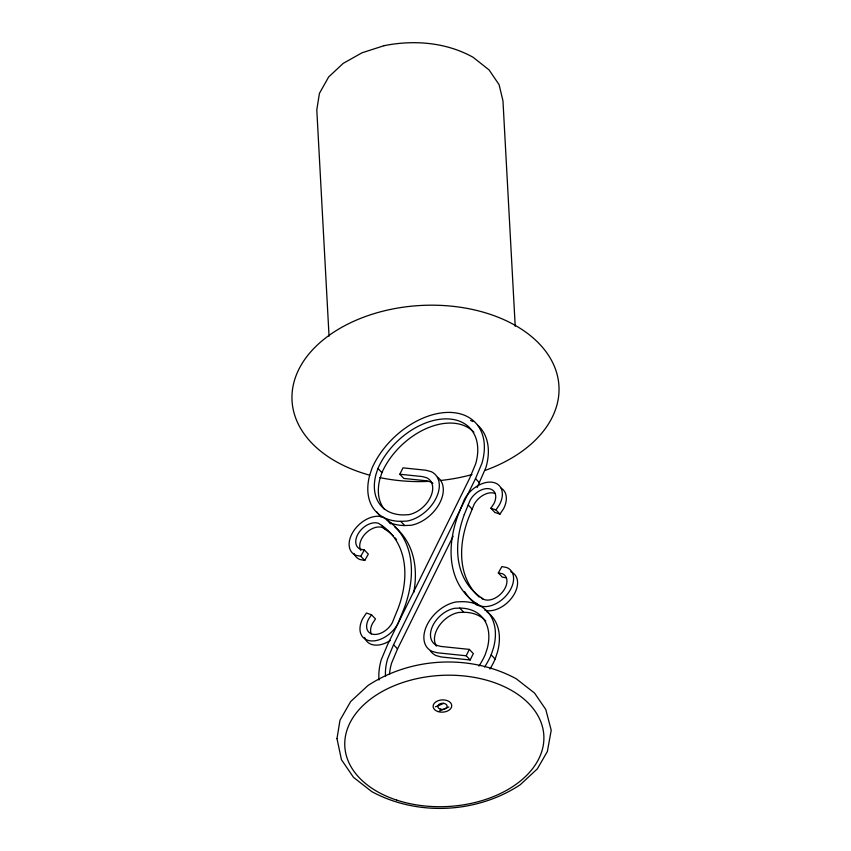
<?xml version="1.0" encoding="UTF-8"?>
<svg xmlns="http://www.w3.org/2000/svg" width="851" height="851" viewBox="0 0 851 851"><rect width="100%" height="100%" fill="white"/><g stroke="black" fill="none" stroke-linecap="round" stroke-linejoin="round"><path stroke-width="1.28" d="M379.025 680.013A69.133 45.358 -43.5 0 1 381.259 659.727L387.684 644.388L469.646 478.273L475.603 464.061A61.41 40.295 -43.5 0 0 444.094 418.915A61.41 40.295 -43.5 0 0 377.95 468.444L376.004 474.347A56.772 37.253 -43.5 0 0 403.417 514.919L408.427 514.717A22.966 15.073 -43.5 0 0 430.298 497.558A22.966 15.073 -43.5 0 0 426.67 477.751L422.373 476.581L399.821 474.241L402.98 467.848L425.894 470.231L431.244 471.677A30.7 20.147 -43.5 0 1 436.084 498.165A30.7 20.147 -43.5 0 1 406.863 521.099L400.715 521.344A64.421 42.273 -43.5 0 1 369.674 475.284L372.015 468.156A69.133 45.358 -43.5 0 1 446.488 412.448A69.133 45.358 -43.5 0 1 481.932 463.284L475.507 478.624L393.556 644.739L387.588 658.951A61.41 40.295 -43.5 0 0 385.524 676.183M473.858 432.212A61.41 40.295 -43.5 0 0 426.372 428.51A61.41 40.295 -43.5 0 0 381.939 472.635L379.993 478.549A56.772 37.253 -43.5 0 0 384.556 509.441M484.591 667.046A69.133 45.358 -43.5 0 0 491.187 654.866L493.527 647.728A64.431 42.284 -43.5 0 0 479.858 605.742L475.996 603.199A123.257 80.877 -43.5 0 1 458.157 514.887L464.444 499.356A23.956 15.722 -43.5 0 1 492.357 482.251A23.956 15.722 -43.5 0 1 499.622 504.441L495.952 509.951L490.857 508.238L493.888 503.696A16.19 10.627 -43.5 0 0 488.974 488.697A16.19 10.627 -43.5 0 0 470.092 500.26L464.263 514.632M489.942 669.056A69.133 45.358 -43.5 0 0 495.165 659.057L497.516 651.919A64.431 42.284 -43.5 0 0 486.687 611.678M479.177 597.083A115.662 75.899 -43.5 0 1 468.241 518.823L474.081 504.452A16.19 10.627 -43.5 0 1 495.261 493.537M453.147 536.215L397.534 648.93L391.577 663.142A61.41 40.295 -43.5 0 0 389.513 674.247M477.145 487.559L485.932 467.476A69.133 45.358 -43.5 0 0 477.794 425.277M479.858 605.742A64.346 42.22 -43.5 0 0 462.476 601.668L456.338 601.912A30.7 20.147 -43.5 0 0 427.106 624.847A30.7 20.147 -43.5 0 0 431.946 651.334L437.297 652.781L466.188 655.781L469.337 649.398L473.326 653.589L470.167 659.982L441.275 656.972L435.935 655.525A30.7 20.147 -43.5 0 1 430.351 650.728M506.334 577.893L502.292 577.116L498.314 572.925L501.867 566.596L506.77 567.532A23.956 15.722 -43.5 0 1 508.547 592.658A23.956 15.722 -43.5 0 1 479.858 605.742M390.726 523.908L386.748 519.716L382.897 517.153A23.956 15.722 -43.5 0 0 354.207 530.152A23.956 15.722 -43.5 0 0 355.878 555.32L360.771 556.277L364.345 549.948L368.323 554.15L364.749 560.469L359.856 559.511A23.956 15.722 -43.5 0 1 353.952 553.427M490.857 508.238L494.846 512.43L499.941 514.153L503.611 508.643A23.956 15.722 -43.5 0 0 501.239 488.187M371.217 633.974A16.19 10.627 -43.5 0 1 372.461 623.496L375.504 618.964L371.515 614.773L368.483 619.305A16.19 10.627 -43.5 0 0 373.323 634.346A16.19 10.627 -43.5 0 0 392.215 622.836L398.098 608.476A115.662 75.899 -43.5 0 0 381.642 525.407L378.578 523.365A16.19 10.627 -43.5 0 0 359.186 532.152A16.19 10.627 -43.5 0 0 360.313 549.161L364.345 549.948M384.088 45.688L362.079 52.762L343.144 63.41L328.667 76.962L319.423 93.376L316.795 109.885L329.05 336.177M383.971 45.699C413.905 39.699 446.073 42.252 473.071 57.262L489.059 69.91L499.08 84.643L502.962 100.822L515.217 326.273M389.354 522.461A64.421 42.273 -43.5 0 0 404.704 525.546L410.842 525.301A30.7 20.147 -43.5 0 0 439.201 504.026A30.7 20.147 -43.5 0 0 437.542 477.241M485.815 621.049A56.772 37.253 -43.5 0 0 463.763 612.284L459.774 608.093L454.764 608.295A22.966 15.073 -43.5 0 0 432.893 625.453A22.966 15.073 -43.5 0 0 436.52 645.271L440.829 646.43L469.337 649.398M463.763 612.284L458.742 612.486A22.966 15.073 -43.5 0 0 438.776 626.357A22.966 15.073 -43.5 0 0 436.478 646.09M498.314 572.925L502.345 573.702A16.19 10.627 -43.5 0 1 503.547 590.679A16.19 10.627 -43.5 0 1 484.155 599.529L481.081 597.508A115.662 75.899 -43.5 0 1 464.252 514.632M371.515 614.773L366.441 613.028L362.749 618.539A23.956 15.722 -43.5 0 0 369.919 640.792A23.956 15.722 -43.5 0 0 397.864 623.762L404.204 608.231A123.257 80.877 -43.5 0 0 386.748 519.716M393.268 535.949A115.662 75.899 -43.5 0 0 385.631 529.599L382.567 527.556A16.19 10.627 -43.5 0 0 365.27 533.768A16.19 10.627 -43.5 0 0 360.93 550.523M475.507 478.624L479.496 482.815M495.952 509.951L499.941 514.153M468.241 505.015L472.231 509.206M399.821 474.241L403.81 478.432L426.351 480.783L430.659 481.943A22.966 15.073 -43.5 0 1 432.914 483.379M377.95 468.444L381.929 472.635M481.081 597.508L482.677 599.178M400.715 521.344L404.704 525.535M475.996 603.199L478.379 605.71M381.642 525.397L385.631 529.599M491.176 654.866L495.165 659.057M466.188 655.781L470.167 659.982M360.771 556.277L364.749 560.469M393.556 644.739L397.534 648.93M369.834 475.198A133.66 88.047 -3.1 0 1 319.561 342.985A133.66 88.047 -3.1 0 1 528.375 334.06A133.66 88.047 -3.1 0 1 485.591 470.241M471.975 474.581A133.66 88.047 -3.1 0 1 440.222 480.517M428.627 481.389A133.66 88.047 -3.1 0 1 379.833 477.592M394.949 537.747A115.662 75.899 -43.5 0 1 396.545 539.63M394.928 527.077A123.257 80.877 -43.5 0 1 413.735 592.541M390.311 640.431A23.956 15.722 -43.5 0 1 364.6 637.41M510.76 571.723A23.956 15.722 -43.5 0 1 512.94 596.253A23.956 15.722 -43.5 0 1 484.825 610.263M476.783 605.072A123.257 80.877 -43.5 0 1 464.508 591.466M459.774 608.093A56.772 37.253 -43.5 0 1 487.197 648.664L485.251 654.568A61.41 40.295 -43.5 0 1 478.953 666.078M443.679 703.33A69.133 45.358 -43.5 0 1 435.361 706.777M448.807 706.968A69.133 45.358 -43.5 0 1 439.35 710.968M470.55 420.394A69.133 45.358 -43.5 0 1 472.773 421.585M381.067 516.961A64.421 42.273 -43.5 0 1 376.897 511.908M336.985 738.636L341.442 759.698L353.463 777.303L371.749 791.611C417.543 816.417 476.805 813.428 520.195 784.771L537.364 768.836L547.374 751.465L551.214 730.254L545.778 709.479L534.566 693.097L516.27 678.79C470.475 653.983 411.214 656.972 367.834 685.629L350.655 701.564L339.985 720.233L336.985 738.636M437.957 711.564A9.34 6.148 -3.1 0 0 451.753 705.596A9.34 6.148 -3.1 0 0 437.584 700.916A9.34 6.148 -3.1 0 0 437.957 711.564M396.566 800.068A99.663 65.644 -3.1 0 0 543.874 736.37A99.663 65.644 -3.1 0 0 392.524 686.438A99.663 65.644 -3.1 0 0 396.566 800.068M440.212 709.117A4.681 3.085 -3.1 0 0 447.126 706.128A4.681 3.085 -3.1 0 0 440.02 703.777A4.681 3.085 -3.1 0 0 440.212 709.117"/></g></svg>
